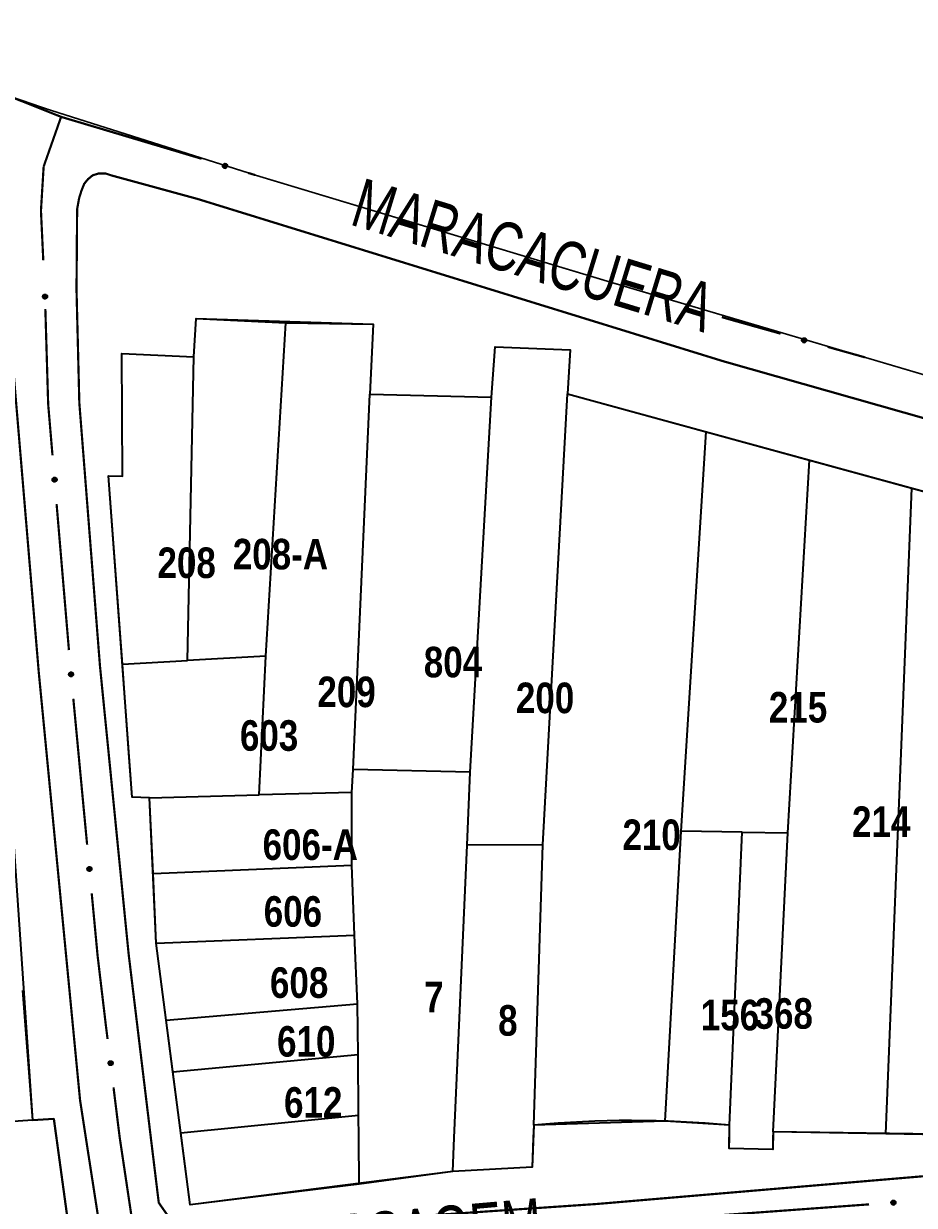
# Model space of a CAD drawing. Extents: x 203591 to 208218, y 4854879 to 4857795.
# Drawn here: x 204251.3 to 204324.2, y 4856017.5 to 4856114.2 of the extents above; entities that cross this region are included whole.
import ezdxf
from ezdxf.enums import TextEntityAlignment as Align

# ---------------------------------------------------------------- set-up
doc = ezdxf.new("R2010")
doc.units = 0
doc.header["$LTSCALE"] = 1.5
doc.header["$MEASUREMENT"] = 0
doc.linetypes.add('PHANTOMX2', pattern=[5, 2.5, -0.5, 0.5, -0.5, 0.5, -0.5])
doc.linetypes.add('TRACO_25', pattern=[8, 3, -1, 1, -1, 1, -1])
for name, color, linetype in [('CD-MALHA-LOTES', 40, 'CONTINUOUS'), ('LM-LIM-SETOR-FISCAL', 7, 'CONTINUOUS'), ('RU-QUADRAS', 210, 'CONTINUOUS'), ('SV-EIXO-ROD-ESTR', 7, 'CONTINUOUS'), ('SV-EIXO-RUA-N-PAV', 6, 'CONTINUOUS'), ('SV-EST-MUNIC-PAV', 20, 'CONTINUOUS'), ('SV-RUA-NAO-PAV-S-GUIA-C-GUIA', 7, 'PHANTOMX2'), ('SV-TXT-MUNIC-PAV', 20, 'CONTINUOUS'), ('SV-TXT-RUA-N-PAV-S-GUIA-C-GUIA', 7, 'CONTINUOUS'), ('Th_NmrPorta', 7, 'CONTINUOUS')]:
    doc.layers.add(name, color=color, linetype=linetype)
doc.styles.add('ARIAL', font='ARIAL.TTF')
doc.styles.get("Standard").update_dxf_attribs({"font": 'swisscbo.ttf'})
doc.linetypes.add('Limite', pattern='A,20,-3,[130,ltypeshp.shx,S=6.35,R=0,X=0,Y=0],-3,20', length=46)

msp = doc.modelspace()

# ---------------------------------------------------------------- linework, layer by layer
at = {"layer": 'CD-MALHA-LOTES', "linetype": 'Continuous', "flags": 128}
for points in [[(204265.23, 4856086.96), (204265.41, 4856090.09)], [(204265.41, 4856090.09), (204272.76, 4856089.73)], [(204271.12, 4856062.45), (204272.76, 4856089.73)], [(204272.76, 4856089.73), (204279.89, 4856089.63)], [(204279.89, 4856089.63), (204279.63, 4856083.88)], [(204259.37, 4856061.79), (204258.23, 4856077.2), (204259.37, 4856077.17), (204259.32, 4856087.21), (204265.23, 4856086.96)], [(204264.7, 4856062.09), (204265.23, 4856086.96)], [(204289.59, 4856083.64), (204289.87, 4856087.77)], [(204289.87, 4856087.77), (204296.02, 4856087.51)], [(204296.02, 4856087.51), (204295.81, 4856083.91)], [(204278.25, 4856053.15), (204279.63, 4856083.88)], [(204279.63, 4856083.88), (204289.59, 4856083.64)], [(204287.84, 4856052.93), (204289.59, 4856083.64)], [(204293.78, 4856046.99), (204295.81, 4856083.91)], [(204295.81, 4856083.91), (204307.15, 4856080.81)], [(204305.1, 4856048.12), (204307.15, 4856080.81)], [(204307.15, 4856080.81), (204315.6, 4856078.49)], [(204313.84, 4856047.97), (204315.6, 4856078.49)], [(204315.6, 4856078.49), (204323.98, 4856076.2)], [(204321.84, 4856023.31), (204323.98, 4856076.2)], [(204323.98, 4856076.2), (204330.85, 4856074.32)], [(204259.37, 4856061.79), (204264.7, 4856062.09)], [(204259.63, 4856058.3), (204259.37, 4856061.79)], [(204271.12, 4856062.45), (204264.7, 4856062.09)], [(204270.56, 4856051.08), (204271.12, 4856062.45)], [(204259.94, 4856054.13), (204259.63, 4856058.3)], [(204260.18, 4856050.88), (204259.94, 4856054.13)], [(204278.15, 4856051.28), (204278.25, 4856053.15)], [(204287.84, 4856052.93), (204278.25, 4856053.15)], [(204287.58, 4856046.97), (204287.84, 4856052.93)], [(204261.59, 4856050.84), (204270.56, 4856051.08)], [(204278.15, 4856051.28), (204270.56, 4856051.08)], [(204278.15, 4856045.33), (204278.15, 4856051.28)], [(204261.59, 4856050.84), (204260.18, 4856050.88)], [(204261.88, 4856044.65), (204261.59, 4856050.84)], [(204303.78, 4856024.36), (204305.1, 4856048.12)], [(204310.09, 4856048.03), (204305.1, 4856048.12)], [(204309.05, 4856024.02), (204310.09, 4856048.03)], [(204310.09, 4856048.03), (204313.84, 4856047.97)], [(204312.62, 4856023.49), (204313.84, 4856047.97)], [(204286.53, 4856023), (204287.58, 4856046.97)], [(204293.78, 4856046.99), (204287.58, 4856046.97)], [(204293.03, 4856024.03), (204293.78, 4856046.99)], [(204261.88, 4856044.65), (204278.15, 4856045.33)], [(204278.38, 4856039.58), (204278.15, 4856045.33)], [(204262.14, 4856038.94), (204261.88, 4856044.65)], [(204262.14, 4856038.94), (204278.38, 4856039.58)], [(204278.62, 4856033.96), (204278.38, 4856039.58)], [(204262.96, 4856032.64), (204262.14, 4856038.94)], [(204251.2, 4856035.05), (204252.02, 4856024.44)], [(204262.96, 4856032.64), (204278.62, 4856033.96)], [(204278.66, 4856029.82), (204278.62, 4856033.96)], [(204263.51, 4856028.41), (204262.96, 4856032.64)], [(204263.51, 4856028.41), (204278.66, 4856029.82)], [(204278.7, 4856024.86), (204278.66, 4856029.82)], [(204264.16, 4856023.4), (204263.51, 4856028.41)], [(204252.02, 4856024.44), (204231.21, 4856023)], [(204253.77, 4856024.56), (204252.02, 4856024.44)], [(204253.98, 4856023), (204253.77, 4856024.56)], [(204264.16, 4856023.4), (204278.7, 4856024.86)], [(204278.72, 4856023), (204278.7, 4856024.86)], [(204293.03, 4856024.03), (204292.99, 4856023)], [(204303.78, 4856024.36), (204293.03, 4856024.03)], [(204309.05, 4856024.02), (204303.78, 4856024.36)], [(204309.04, 4856023), (204309.05, 4856024.02)], [(204264.21, 4856023), (204264.16, 4856023.4)], [(204312.62, 4856023.49), (204312.61, 4856023)], [(204321.84, 4856023.31), (204312.62, 4856023.49)], [(204327.84, 4856023.21), (204321.84, 4856023.31)], [(204266.48, 4855939.79), (204260.93, 4855978.19), (204256.94, 4856001.4), (204253.98, 4856023)], [(204264.92, 4856017.5), (204264.21, 4856023)], [(204278.76, 4856019.21), (204278.72, 4856023)], [(204286.41, 4856020.23), (204286.53, 4856023)], [(204292.99, 4856023), (204292.91, 4856020.6)], [(204309.03, 4856022.13), (204309.04, 4856023)], [(204312.59, 4856022.03), (204309.03, 4856022.13)], [(204312.61, 4856023), (204312.59, 4856022.03)], [(204286.41, 4856020.23), (204278.76, 4856019.21)], [(204292.91, 4856020.6), (204286.41, 4856020.23)], [(204278.76, 4856019.21), (204264.92, 4856017.5)]]:
    msp.add_lwpolyline(points, dxfattribs=at)
at = {"layer": 'LM-LIM-SETOR-FISCAL', "linetype": 'Limite', "ltscale": 0.1, "const_width": 0.13, "flags": 128}
msp.add_lwpolyline([(205796.415, 4856248.315), (205682.51, 4856182.65), (205659.3, 4856170.51), (205621.44, 4856158.01), (205507.35, 4856123.37), (205407.36, 4856092.31), (205394.74, 4856089.5), (205362.25, 4856082.61), (205354.69, 4856080.34), (205337.55, 4856076.77), (205289.87, 4856073.56), (205229.36, 4856070.3), (205219.27, 4856069.56), (205147.92, 4856065.7), (205113.32, 4856064.4), (205090.92, 4856063.16), (205009.9, 4856058.92), (204851.88, 4856050.7), (204687.08, 4856042.13), (204637.14, 4856038.78), (204603.03, 4856036.66), (204553.89, 4856035.32), (204520.66, 4856035.13), (204502.57, 4856037.61), (204484.57, 4856041.23), (204412.67, 4856060.75), (204330.68, 4856083.79), (204299.16, 4856093.11), (204270.41, 4856101.78), (204253.26, 4856107.22), (204244.69, 4856110.17), (204218.41, 4856111.79), (204202.69, 4856112.17), (204189.55, 4856111.98), (204142.89, 4856109.12), (204035.38, 4856102.27), (203993.42, 4856098.93), (203985.94, 4856098.57), (203969, 4856097.51), (203907.01, 4856092.75), (203828.45, 4856087.6), (203806.83, 4856085.89), (203745.43, 4856081.58), (203724.99, 4856080.15), (203677.22, 4856076.56), (203633.71, 4856071.22), (203591.04, 4856063.51), (203660.37, 4856023.03), (203705.27, 4855996.41), (203743.77, 4855973.31), (203818.31, 4855928.72), (203887.09, 4855887.86), (203952.66, 4855848.85), (204025, 4855805.96), (204088.2, 4855766.95), (204107.49, 4855755.62), (204177.8, 4855715.26), (204283.05, 4855651.55), (204316.3, 4855629.3), (204344.05, 4855608.74), (204359.413431, 4855596.133587), (204366.73, 4855590.13), (204395.58, 4855561.78), (204414.87, 4855540.12), (204436.53, 4855514.57), (204458.95, 4855485.04), (204486.36, 4855444.86), (204505.82, 4855416.26), (204534.16, 4855377.59), (204568.85, 4855328.27), (204604.98, 4855276.24), (204637.1, 4855229.79), (204661.77, 4855193.9), (204679.77, 4855167.91), (204703.32, 4855133.45), (204736.81, 4855084.64), (204752.67, 4855062.31), (204783.23, 4855019.37), (204803.12, 4854991.18), (204834.249649, 4854948.199642), (204845.64, 4854959.83), (204876.75, 4854964.71), (204914.35, 4854970.84), (204996.87, 4854983.31), (205090.66, 4854997.71), (205105.98, 4854999.94), (205187.94, 4855012.05), (205245.94, 4855021.11), (205272.68, 4855025.85), (205289.82, 4855028.52), (205353.63, 4855038.1), (205379.87, 4855044.32), (205380.17, 4855053.59), (205399.55, 4855054.95), (205426.54, 4855056.03), (205437.99, 4855056.62), (205499.63, 4855060.67), (205539.31, 4855063.19), (205567.09, 4855064.98), (205582.41, 4855066.09), (205635.91, 4855070), (205692.95, 4855073.42), (205739.37, 4855076.32), (205755.85, 4855076.88), (205779.09, 4855078.91), (205796.39, 4855080.33), (205832.27, 4855082.2), (205855.36, 4855083.58), (205884.96, 4855084.97), (205904.85, 4855085.43), (205945.85, 4855088.06), (205975.45, 4855089.94), (205990.04, 4855090.61), (206010.45, 4855091.62), (206021.42, 4855091.93), (206022.38, 4855094.63), (206023.19, 4855099.07), (206023.73, 4855105.32), (206023.73, 4855114.57), (206023.61, 4855122.77), (206023.73, 4855128.91), (206023.31, 4855148.74), (206059.09, 4855155.08), (206090.43, 4855139.24), (206138.56, 4855111.07), (206178.75, 4855088.19), (206206.79, 4855072.52), (206222.46, 4855062.86), (206230.38, 4855057.64), (206237.19, 4855052.51), (206245.02, 4855046.96), (206277.61, 4855028.92), (206315.11, 4855009.06), (206322.43, 4855004.94), (206334.61, 4854998.15), (206344.05, 4854991.94), (206370.01, 4854978.16), (206377.13, 4854974.52), (206383.62, 4854970.88), (206391.86, 4854965.97), (206400.96, 4854960.99), (206409.67, 4854956.24), (206418.06, 4854951.81), (206428.03, 4854946.58), (206436.74, 4854941.99), (206446.39, 4854936.45), (206454.94, 4854931.86), (206463.33, 4854927.27), (206473.94, 4854921.41), (206483.44, 4854916.66), (206493.49, 4854911.28), (206502.2, 4854906.53), (206509.16, 4854902.73), (206517.55, 4854899.17), (206528.48, 4854896), (206549.69, 4854889.67), (206564.41, 4854883.97), (206567.2, 4854879.08), (206570.83, 4854883.26), (206576.05, 4854891.17), (206582.86, 4854902.57), (206588.24, 4854910.17), (206594.1, 4854919.67), (206601.38, 4854929.09), (206611.99, 4854937.95), (206625.76, 4854949.98), (206640.32, 4854965.18), (206646.34, 4854973.73), (206650.93, 4854980.7), (206656.31, 4854989.4), (206659.8, 4854993.84), (206666.37, 4855000.56), (206674.91, 4855008.32), (206682.51, 4855016.24), (206687.1, 4855021.3), (206689.8, 4855026.21), (206695.97, 4855035.87), (206702.46, 4855046.95), (206709.74, 4855060.01), (206715.44, 4855068.88), (206721.77, 4855075.21), (206727.79, 4855082.65), (206732.22, 4855088.66), (206736.5, 4855097.05), (206739.58, 4855106.79), (206740.85, 4855116.29), (206741.17, 4855125.63), (206741.64, 4855134.02), (206741.17, 4855142.09), (206742.12, 4855150.72), (206742.75, 4855160.06), (206742.43, 4855173.36), (206743.07, 4855183.81), (206745.76, 4855192.36), (206748.45, 4855197.74), (206758.11, 4855205.5), (206768.24, 4855208.82), (206775.2, 4855210.56), (206778.84, 4855212.3), (206783.44, 4855216.26), (206786.6, 4855221.64), (206789.29, 4855225.29), (206792.14, 4855229.4), (206795.63, 4855232.73), (206801.01, 4855234.47), (206808.45, 4855236.21), (206816.52, 4855237.63), (206822.22, 4855240.17), (206827.6, 4855242.54), (206831.4, 4855244.28), (206836.63, 4855244.44), (206839.95, 4855243.97), (206842.19, 4855243.65), (206845.62, 4855240.46), (206849.62, 4855235.99), (206854.58, 4855232.12), (206859.64, 4855229.78), (206864.76, 4855227.39), (206870.2, 4855225.04), (206874.73, 4855222.3), (206878.92, 4855219.29), (206882.98, 4855215.83), (206887.98, 4855212.7), (206893.95, 4855209.85), (206900.29, 4855207.85), (206907.15, 4855206.19), (206913.73, 4855205.04), (206920.81, 4855203.6), (206927.56, 4855201.94), (206933.6, 4855200.48), (206939.89, 4855199.17), (206945.67, 4855197.5), (206951.88, 4855196.77), (206955.646692, 4855197.169441), (206957.306662, 4855197.34315), (206961.862616, 4855199.664984), (206966.527907, 4855198.429918), (206972.051755, 4855197.762708), (206977.408644, 4855196.392723), (206983.226231, 4855195.866614), (206988.517313, 4855195.575902), (206994.381656, 4855194.986132), (206999.439545, 4855194.39722), (207005.614593, 4855193.621657), (207012.363297, 4855193.601324), (207017.572169, 4855195.36525), (207023.03395, 4855199.405412), (207027.732957, 4855202.047994), (207032.274552, 4855204.906141), (207036.833943, 4855207.976499), (207041.709791, 4855210.664404), (207047.645836, 4855212.460922), (207053.627362, 4855214.050921), (207060.025663, 4855216.416757), (207065.622577, 4855219.182648), (207071.297192, 4855222.28006), (207076.000549, 4855226.442043), (207079.81713, 4855231.025691), (207081.103271, 4855236.760794), (207082.59759, 4855241.307754), (207088.023389, 4855243.939561), (207090.578395, 4855249.590665), (207089.808985, 4855256.17649), (207088.296416, 4855261.394437), (207091.682817, 4855264.782116), (207096.437455, 4855266.14688), (207101.10609, 4855269.633922), (207105.023599, 4855274.180832), (207109.741577, 4855275.556417), (207115.560457, 4855275.105675), (207120.834136, 4855274.222138), (207125.843848, 4855273.366924), (207131.736831, 4855271.630579), (207137.125757, 4855270.101991), (207140.28442, 4855270.079902), (207149.515925, 4855272.920652), (207159.750695, 4855279.150512), (207168.205506, 4855287.160332), (207178.440276, 4855293.835183), (207190.455007, 4855299.175063), (207198.909818, 4855306.294903), (207210.479558, 4855312.524764), (207226.054209, 4855320.312089), (207238.95892, 4855331.88183), (207248.7487, 4855350.571411), (207250.973651, 4855379.940753), (207256.758521, 4855404.860194), (207263.433371, 4855423.994765), (207271.888182, 4855446.689256), (207282.567942, 4855472.943668), (207294.805168, 4855494.970674), (207326.84445, 4855524.340016), (207365.558582, 4855558.159258), (207387.072345, 4855586.866424), (207407.157013, 4855615.155159), (207422.962295, 4855638.924947), (207434.532036, 4855666.069339), (207438.091956, 4855689.65381), (207436.311996, 4855734.152813), (207437.646966, 4855776.64936), (207435.867006, 4855804.683732), (207437.201976, 4855838.502973), (207442.986846, 4855862.087445), (207450.106687, 4855888.786846), (207460.341457, 4855908.811397), (207484.893222, 4855935.842551), (207514.888754, 4855951.474025), (207555.868566, 4855955.698748), (207618.394465, 4855944.291996), (207657.684388, 4855935.842551), (207679.230475, 4855930.772883), (207701.081061, 4855927.500978), (207727.335472, 4855933.285849), (207757.594794, 4855943.075629), (207797.198906, 4855948.41551), (207840.362939, 4855943.520619), (207880.857031, 4855931.060899), (207908.46854, 4855922.081144), (207928.081857, 4855916.750273), (207978.978222, 4855907.32502), (207988.919986, 4855905.773418), (208022.363859, 4855902.136547), (208058.853041, 4855901.246567), (208090.002343, 4855903.026527), (208114.955167, 4855908.683361), (208130.682304, 4855913.813432), (208161.847626, 4855928.407512), (208188.891822, 4855948.61949), (208218.286591, 4855981.057933), (208187.445907, 4855991.449903), (208165.321069, 4856010.222493), (208159.224361, 4856022.94), (208156.58974, 4856039.12589), (208148.685879, 4856065.472094), (208141.72335, 4856085.385589), (208131.121743, 4856100.600365), (208114.978287, 4856123.563692), (208106.091421, 4856139.449948), (208093.205298, 4856162.116022), (208084.73682, 4856199.326829), (208076.797221, 4856229.27502), (208073.616124, 4856257.1496), (208067.838157, 4856284.431712), (208065.021572, 4856320.096316), (208063.518292, 4856367.226456), (208062.416051, 4856397.165935), (208051.054374, 4856419.94066), (208041.168955, 4856425.250761), (208034.147983, 4856457.455812), (208021.67975, 4856492.348298), (208031.159526, 4856541.689942), (208020.976111, 4856586.808408), (208019.467809, 4856600.268866), (208028.327718, 4856624.553543), (208027.926294, 4856671.90573), (208026.162133, 4856750.628679), (208030.440265, 4856795.701991), (208034.406877, 4856848.418794), (208036.125381, 4856871.257936), (208022.299519, 4856927.922659), (208010.560024, 4856953.886397), (208008.303255, 4856989.771934), (207999.795743, 4857038.357717), (207992.204293, 4857055.360826), (207973.187812, 4857100.767903), (207964.482023, 4857136.653753), (207955.32649, 4857174.790688), (207947.06, 4857205.66), (207936.24, 4857242.09), (207927.67, 4857273.58), (207918.98, 4857320.37), (207891.61, 4857379.79), (207864.78, 4857442.58), (207832.53, 4857508.13), (207814.62, 4857556.12), (207809.96, 4857575.68), (207785.03, 4857617.04), (207772.89, 4857638.07), (207748.63, 4857685.56), (207726.14, 4857726.05), (207670.54, 4857791.94), (207637.716929, 4857752.579866), (207327.499503, 4857249.046871), (207320.676618, 4857251.493261), (207314.080136, 4857253.877844), (207301.63279, 4857226.347664), (207278.712679, 4857178.433894), (207276.5774, 4857174.787641), (207262.892453, 4857152.57806), (207252.462304, 4857134.399802), (207240.885989, 4857115.917861), (207229.906692, 4857098.269253), (207214.91377, 4857077.033986), (207202.397592, 4857060.643753), (207187.795384, 4857042.763498), (207183.851205, 4857038.068132), (207172.84771, 4857025.964287), (207149.87276, 4857002.228535), (207122.979462, 4856978.24558), (207115.279823, 4856971.792429), (207096.554824, 4856956.721089), (207093.179038, 4856954.256239), (207063.969674, 4856931.265115), (207039.009706, 4856911.05036), (207002.55255, 4856880.952023), (206995.622513, 4856875.427191), (206955.697742, 4856843.197587), (206925.76, 4856819.17), (206889.95, 4856790.29), (206863.87, 4856769.12), (206847.05, 4856755.62), (206812.934473, 4856729.478313), (206791.2, 4856713), (206771.48, 4856697.98), (206751.62, 4856684.07), (206724.81, 4856665.42), (206695.34, 4856644.45), (206670.42, 4856628.03), (206663.08, 4856623.07), (206633.21, 4856602.21), (206600.85, 4856580.16), (206591.4, 4856573.83), (206573.31, 4856561.53), (206563.13, 4856555.38), (206553.22, 4856549.54), (206544.9, 4856545.03), (206536.19, 4856541.04), (206524.84, 4856536.19), (206513.22, 4856531.58), (206498.3, 4856526.31), (206481.81, 4856521.39), (206460.98, 4856515.61), (206436.55, 4856509.25), (206404.85, 4856501.32), (206376.503498, 4856494.172169), (206338.854515, 4856484.264542), (206332.61, 4856481.61), (206321.41, 4856478.45), (206309.98, 4856474.91), (206297.27, 4856470.73), (206283.09, 4856465.93), (206265.98, 4856460.4), (206237.37, 4856450.17), (206227.79, 4856446.64), (206207.64, 4856438.98), (206187.88, 4856431.02), (206170.1, 4856423.58), (206145.59, 4856412.49), (206123.09, 4856402.3), (206095.56, 4856389.84), (206084.72388, 4856385.188271), (206064.4, 4856375.95), (206043.92, 4856366.69), (206002.95, 4856348.23), (205973.98, 4856334.81), (205918.83, 4856309.59), (205889.94, 4856296.39), (205871.28, 4856287.81), (205863.09, 4856283.51), (205834.67, 4856269.04), (205796.415, 4856248.315)], dxfattribs=at)
at = {"layer": 'RU-QUADRAS', "color": 6, "linetype": 'Continuous'}
for points in [[(204246.61, 4856103.28), (204252.02, 4856024.44), (204253.77, 4856024.56), (204256.94, 4856001.4, -0.014418644), (204267.06, 4855935.13), (204273.33, 4855935.71), (204281.05, 4855905.71), (204262.04, 4855899.3), (204228.53, 4855895.51)], [(204341.22, 4856023.08), (204312.62, 4856023.49), (204312.59, 4856022.03), (204309.03, 4856022.13), (204309.05, 4856024.02, 0.047593325), (204293.03, 4856024.03), (204292.91, 4856020.6), (204286.41, 4856020.23), (204264.92, 4856017.5), (204262.14, 4856038.94), (204261.59, 4856050.84), (204260.18, 4856050.88), (204258.23, 4856077.2), (204259.37, 4856077.17), (204259.32, 4856087.21), (204265.23, 4856086.96), (204265.41, 4856090.09), (204279.89, 4856089.63), (204279.63, 4856083.88), (204289.59, 4856083.64), (204289.87, 4856087.77), (204296.02, 4856087.51), (204295.81, 4856083.91), (204407.96, 4856053.21)]]:
    msp.add_lwpolyline(points, format="xyb", dxfattribs=at)
at = {"layer": 'SV-EIXO-ROD-ESTR', "const_width": 0.18, "flags": 128}
for points in [[(204249.981552, 4856108.348521), (204253.696294, 4856106.865049)], [(204253.696294, 4856106.865049), (204254.36, 4856106.6)], [(204254.36, 4856106.6), (204265.858507, 4856103.167169)], [(204269.685293, 4856102.00283), (204270.242886, 4856101.833009)], [(204308.423051, 4856090.204804), (204308.8, 4856090.09)], [(204308.8, 4856090.09), (204313.234534, 4856088.845114)], [(204317.085664, 4856087.764004), (204319.974011, 4856086.953172)], [(204319.974011, 4856086.953172), (204320.136521, 4856086.907551)]]:
    msp.add_lwpolyline(points, dxfattribs=at)
at = {"layer": 'SV-EIXO-ROD-ESTR', "flags": 128}
for points in [[(204267.666684, 4856102.732693), (204267.709513, 4856102.75631), (204267.751151, 4856102.767849), (204267.78865, 4856102.767478), (204267.821701, 4856102.758509), (204267.85448, 4856102.745526), (204267.88464, 4856102.725144), (204267.913104, 4856102.695108), (204267.937096, 4856102.652312), (204267.946114, 4856102.60888), (204267.947717, 4856102.572097), (204267.940349, 4856102.537095), (204267.927203, 4856102.505463), (204267.904996, 4856102.474834), (204267.874276, 4856102.446286), (204267.830658, 4856102.423203), (204267.789759, 4856102.41217), (204267.753498, 4856102.413481), (204267.718357, 4856102.421111), (204267.685051, 4856102.434767), (204267.65556, 4856102.454945), (204267.626872, 4856102.485927), (204267.604659, 4856102.529279), (204267.593189, 4856102.569945), (204267.593991, 4856102.606215), (204267.602281, 4856102.640643), (204267.614904, 4856102.673679), (204267.63413, 4856102.70485), (204267.666684, 4856102.732693)], [(204315.051518, 4856088.449376), (204315.093818, 4856088.473927), (204315.135193, 4856088.486378), (204315.172691, 4856088.48683), (204315.20593, 4856088.478589), (204315.238987, 4856088.466329), (204315.269587, 4856088.446614), (204315.298704, 4856088.41721), (204315.32363, 4856088.374951), (204315.333598, 4856088.331728), (204315.336009, 4856088.294989), (204315.329411, 4856088.259834), (204315.316963, 4856088.227921), (204315.295433, 4856088.196812), (204315.265347, 4856088.167596), (204315.222247, 4856088.14356), (204315.1816, 4856088.131632), (204315.145319, 4856088.132147), (204315.110018, 4856088.139004), (204315.07642, 4856088.151925), (204315.046494, 4856088.17145), (204315.017133, 4856088.201795), (204314.993973, 4856088.24465), (204314.981614, 4856088.285054), (204314.981619, 4856088.321333), (204314.989152, 4856088.355935), (204315.001046, 4856088.38924), (204315.019583, 4856088.420825), (204315.051518, 4856088.449376)]]:
    msp.add_lwpolyline(points, close=True, dxfattribs=at)
for points in [[(204267.593189, 4856102.569945), (204267.927203, 4856102.505463)], [(204267.593991, 4856102.606215), (204267.940349, 4856102.537095)], [(204267.596686, 4856102.586333), (204267.930743, 4856102.521679)], [(204267.600496, 4856102.622259), (204267.94159, 4856102.552609)], [(204267.600708, 4856102.548022), (204267.911269, 4856102.490523)], [(204267.602281, 4856102.640643), (204267.947717, 4856102.572097)], [(204267.604659, 4856102.529279), (204267.904996, 4856102.474834)], [(204267.612535, 4856102.657106), (204267.942676, 4856102.593644)], [(204267.614904, 4856102.673679), (204267.946114, 4856102.60888)], [(204267.619884, 4856102.507948), (204267.886575, 4856102.460958)], [(204267.626872, 4856102.485927), (204267.874276, 4856102.446286)], [(204267.629, 4856102.687751), (204267.937349, 4856102.632353)], [(204267.63413, 4856102.70485), (204267.937096, 4856102.652312)], [(204267.647177, 4856102.471107), (204267.84491, 4856102.436561)], [(204267.650687, 4856102.716806), (204267.921181, 4856102.672937)], [(204267.65556, 4856102.454945), (204267.830658, 4856102.423203)], [(204267.666684, 4856102.732693), (204267.913104, 4856102.695108)], [(204267.674642, 4856102.444199), (204267.803929, 4856102.419088)], [(204267.685051, 4856102.434767), (204267.789759, 4856102.41217)], [(204267.690536, 4856102.744609), (204267.891675, 4856102.711878)], [(204267.709513, 4856102.75631), (204267.88464, 4856102.725144)], [(204267.73322, 4856102.76299), (204267.860804, 4856102.73697)], [(204267.751151, 4856102.767849), (204267.85448, 4856102.745526)], [(204314.981614, 4856088.285054), (204315.316963, 4856088.227921)], [(204314.981619, 4856088.321333), (204315.329411, 4856088.259834)], [(204314.98475, 4856088.301515), (204315.320146, 4856088.24421)], [(204314.98777, 4856088.337516), (204315.330311, 4856088.275371)], [(204314.989152, 4856088.355935), (204315.336009, 4856088.294989)], [(204314.989612, 4856088.263301), (204315.301361, 4856088.212634)], [(204314.993973, 4856088.24465), (204315.295433, 4856088.196812)], [(204314.999041, 4856088.372618), (204315.330496, 4856088.31642)], [(204315.001046, 4856088.38924), (204315.333598, 4856088.331728)], [(204315.009663, 4856088.223658), (204315.277321, 4856088.182534)], [(204315.01483, 4856088.403618), (204315.32432, 4856088.355002)], [(204315.017133, 4856088.201795), (204315.265347, 4856088.167596)], [(204315.019583, 4856088.420825), (204315.32363, 4856088.374951)], [(204315.035874, 4856088.433142), (204315.307265, 4856088.395222)], [(204315.037758, 4856088.187425), (204315.236202, 4856088.157228)], [(204315.046494, 4856088.17145), (204315.222247, 4856088.14356)], [(204315.051518, 4856088.449376), (204315.298704, 4856088.41721)], [(204315.065807, 4856088.161127), (204315.195614, 4856088.138859)], [(204315.075102, 4856088.461813), (204315.276912, 4856088.433506)], [(204315.07642, 4856088.151925), (204315.1816, 4856088.131632)], [(204315.093818, 4856088.473927), (204315.269587, 4856088.446614)], [(204315.117373, 4856088.481127), (204315.245497, 4856088.457914)], [(204315.135193, 4856088.486378), (204315.238987, 4856088.466329)]]:
    msp.add_lwpolyline(points, dxfattribs=at)
at = {"layer": 'SV-EIXO-RUA-N-PAV', "const_width": 0.18, "flags": 128}
for points in [[(204254.36, 4856106.6), (204253.034056, 4856102.826159)], [(204252.93, 4856102.53), (204252.767057, 4856099.848854)], [(204253.034056, 4856102.826159), (204252.93, 4856102.53)], [(204252.767057, 4856099.848854), (204252.71, 4856098.91)], [(204252.71, 4856098.91), (204252.900346, 4856094.855052)], [(204253.070173, 4856090.858773), (204253.276901, 4856083.861827)], [(204253.276901, 4856083.861827), (204253.3, 4856083.08)], [(204253.3, 4856083.08), (204253.654439, 4856078.877087)], [(204253.990573, 4856074.891235), (204254.998975, 4856062.93368)], [(204255.359363, 4856058.949995), (204256.487004, 4856047.003095)], [(204256.862884, 4856043.020795), (204257.332735, 4856038.04292)], [(204257.332735, 4856038.04292), (204257.35, 4856037.86)], [(204257.35, 4856037.86), (204257.91815, 4856033.077361)], [(204257.91815, 4856033.077361), (204258.02, 4856032.22)], [(204258.02, 4856032.22), (204258.159011, 4856031.091922)], [(204258.648222, 4856027.121951), (204259.137433, 4856023.15198)], [(204259.137433, 4856023.15198), (204259.15, 4856023.05)], [(204259.15, 4856023.05), (204260.629065, 4856013.159986)], [(204308.510773, 4856016.67166), (204320.478783, 4856017.547293)]]:
    msp.add_lwpolyline(points, dxfattribs=at)
at = {"layer": 'SV-EIXO-RUA-N-PAV', "flags": 128}
for points in [[(204253.145789, 4856092.026869), (204253.181851, 4856091.993829), (204253.206088, 4856091.95806), (204253.217716, 4856091.922407), (204253.219776, 4856091.888223), (204253.217945, 4856091.853014), (204253.208267, 4856091.817923), (204253.188899, 4856091.781355), (204253.15601, 4856091.744948), (204253.117735, 4856091.722528), (204253.083392, 4856091.709258), (204253.04787, 4856091.705057), (204253.013696, 4856091.707408), (204252.977578, 4856091.718667), (204252.940711, 4856091.738657), (204252.904903, 4856091.772614), (204252.881382, 4856091.807845), (204252.871041, 4856091.842624), (204252.867043, 4856091.878362), (204252.869344, 4856091.914286), (204252.879042, 4856091.948677), (204252.899236, 4856091.98576), (204252.93322, 4856092.020658), (204252.968091, 4856092.044519), (204253.002716, 4856092.055346), (204253.037988, 4856092.058489), (204253.073325, 4856092.057082), (204253.109005, 4856092.048822), (204253.145789, 4856092.026869)], [(204253.920123, 4856077.036584), (204253.957934, 4856077.005561), (204253.984087, 4856076.971167), (204253.997643, 4856076.936203), (204254.001566, 4856076.902182), (204254.001659, 4856076.866925), (204253.99391, 4856076.831358), (204253.976566, 4856076.793788), (204253.945713, 4856076.75564), (204253.908719, 4856076.731165), (204253.875151, 4856076.716041), (204253.839911, 4856076.709908), (204253.80566, 4856076.710391), (204253.768981, 4856076.719662), (204253.731079, 4856076.73761), (204253.69347, 4856076.769563), (204253.668062, 4856076.803457), (204253.655838, 4856076.837621), (204253.649897, 4856076.873087), (204253.650233, 4856076.909083), (204253.658041, 4856076.943952), (204253.676181, 4856076.982081), (204253.70821, 4856077.018783), (204253.741726, 4856077.04451), (204253.775709, 4856077.057211), (204253.810758, 4856077.062274), (204253.846119, 4856077.062797), (204253.882196, 4856077.056497), (204253.920123, 4856077.036584)], [(204255.267514, 4856061.094534), (204255.305633, 4856061.063891), (204255.332127, 4856061.029759), (204255.346031, 4856060.994932), (204255.350293, 4856060.960952), (204255.350738, 4856060.925698), (204255.343345, 4856060.890055), (204255.326376, 4856060.852314), (204255.295905, 4856060.81386), (204255.259157, 4856060.789017), (204255.225742, 4856060.773559), (204255.190565, 4856060.767074), (204255.15631, 4856060.767216), (204255.119541, 4856060.77612), (204255.081461, 4856060.79369), (204255.043536, 4856060.825266), (204255.017791, 4856060.858905), (204255.005227, 4856060.892945), (204254.998932, 4856060.92835), (204254.998909, 4856060.964347), (204255.006369, 4856060.999293), (204255.024127, 4856061.037601), (204255.055789, 4856061.07462), (204255.089047, 4856061.100681), (204255.122901, 4856061.11372), (204255.157898, 4856061.119132), (204255.193252, 4856061.120009), (204255.22939, 4856061.114068), (204255.267514, 4856061.094534)], [(204256.771036, 4856045.165334), (204256.809154, 4856045.13469), (204256.835649, 4856045.100559), (204256.849553, 4856045.065731), (204256.853815, 4856045.031752), (204256.85426, 4856044.996497), (204256.846866, 4856044.960855), (204256.829898, 4856044.923113), (204256.799426, 4856044.88466), (204256.762678, 4856044.859817), (204256.729263, 4856044.844358), (204256.694087, 4856044.837874), (204256.659832, 4856044.838016), (204256.623062, 4856044.84692), (204256.584983, 4856044.864489), (204256.547058, 4856044.896065), (204256.521313, 4856044.929705), (204256.508748, 4856044.963745), (204256.502454, 4856044.99915), (204256.502431, 4856045.035147), (204256.50989, 4856045.070093), (204256.527649, 4856045.108401), (204256.55931, 4856045.14542), (204256.592568, 4856045.171481), (204256.626423, 4856045.18452), (204256.661419, 4856045.189932), (204256.696773, 4856045.190808), (204256.732911, 4856045.184868), (204256.771036, 4856045.165334)], [(204258.495298, 4856029.263002), (204258.534274, 4856029.233457), (204258.56173, 4856029.200094), (204258.576621, 4856029.165677), (204258.58185, 4856029.131832), (204258.583299, 4856029.096605), (204258.576925, 4856029.060767), (204258.561039, 4856029.022557), (204258.531675, 4856028.983251), (204258.49565, 4856028.95737), (204258.462689, 4856028.940966), (204258.427712, 4856028.933482), (204258.393467, 4856028.932647), (204258.356458, 4856028.9405), (204258.317894, 4856028.956977), (204258.279084, 4856028.98746), (204258.252391, 4856029.020352), (204258.238862, 4856029.05402), (204258.231561, 4856029.089231), (204258.230512, 4856029.125213), (204258.236972, 4856029.160357), (204258.253632, 4856029.199156), (204258.284226, 4856029.237062), (204258.316728, 4856029.26406), (204258.350197, 4856029.278058), (204258.385025, 4856029.284466), (204258.42034, 4856029.286349), (204258.456632, 4856029.281441), (204258.495298, 4856029.263002)], [(204322.322121, 4856017.792535), (204322.353561, 4856017.829999), (204322.388243, 4856017.855768), (204322.423356, 4856017.868935), (204322.457418, 4856017.87248), (204322.492674, 4856017.872182), (204322.528153, 4856017.864039), (204322.565528, 4856017.846279), (204322.603331, 4856017.815004), (204322.627394, 4856017.777741), (204322.642145, 4856017.744007), (204322.647887, 4856017.708702), (204322.647023, 4856017.674458), (204322.637346, 4856017.637884), (204322.618978, 4856017.600183), (204322.58661, 4856017.562932), (204322.552435, 4856017.537902), (204322.518138, 4856017.526058), (204322.482608, 4856017.52051), (204322.446619, 4856017.521246), (204322.411838, 4856017.52944), (204322.373913, 4856017.548002), (204322.337569, 4856017.580436), (204322.312215, 4856017.614236), (204322.299892, 4856017.648358), (204322.295218, 4856017.683461), (204322.295087, 4856017.718826), (204322.301788, 4856017.75483), (204322.322121, 4856017.792535)]]:
    msp.add_lwpolyline(points, close=True, dxfattribs=at)
for points in [[(204252.869344, 4856091.914286), (204252.881382, 4856091.807845)], [(204252.874956, 4856091.927162), (204252.892464, 4856091.796628)], [(204252.879042, 4856091.948677), (204252.904903, 4856091.772614)], [(204252.89168, 4856091.961784), (204252.922114, 4856091.763376)], [(204252.899236, 4856091.98576), (204252.940711, 4856091.738657)], [(204252.91787, 4856091.999416), (204252.958543, 4856091.73169)], [(204252.93322, 4856092.020658), (204252.977578, 4856091.718667)], [(204252.949718, 4856092.03039), (204252.994449, 4856091.717734)], [(204252.968091, 4856092.044519), (204253.013696, 4856091.707408)], [(204252.984737, 4856092.046441), (204253.030193, 4856091.709234)], [(204253.002716, 4856092.055346), (204253.04787, 4856091.705057)], [(204253.019998, 4856092.054308), (204253.062967, 4856091.708838)], [(204253.037988, 4856092.058489), (204253.083392, 4856091.709258)], [(204253.056864, 4856092.054032), (204253.102199, 4856091.720918)], [(204253.073325, 4856092.057082), (204253.117735, 4856091.722528)], [(204253.091164, 4856092.04822), (204253.137177, 4856091.738332)], [(204253.109005, 4856092.048822), (204253.15601, 4856091.744948)], [(204253.125624, 4856092.036952), (204253.17047, 4856091.766618)], [(204253.145789, 4856092.026869), (204253.188899, 4856091.781355)], [(204253.164701, 4856092.008074), (204253.197944, 4856091.807019)], [(204253.181851, 4856091.993829), (204253.208267, 4856091.817923)], [(204253.195755, 4856091.973498), (204253.211859, 4856091.844288)], [(204253.206088, 4856091.95806), (204253.217945, 4856091.853014)], [(204253.650233, 4856076.909083), (204253.668062, 4856076.803457)], [(204253.655135, 4856076.922246), (204253.67974, 4856076.792862)], [(204253.658041, 4856076.943952), (204253.69347, 4856076.769563)], [(204253.669944, 4856076.957729), (204253.71116, 4856076.761278)], [(204253.676181, 4856076.982081), (204253.731079, 4856076.73761)], [(204253.694042, 4856076.996734), (204253.749264, 4856076.731626)], [(204253.70821, 4856077.018783), (204253.768981, 4856076.719662)], [(204253.724152, 4856077.0294), (204253.785877, 4856076.719651)], [(204253.741726, 4856077.04451), (204253.80566, 4856076.710391)], [(204253.758243, 4856077.047338), (204253.822032, 4856076.713114)], [(204253.775709, 4856077.057211), (204253.839911, 4856076.709908)], [(204253.793022, 4856077.057117), (204253.85478, 4856076.714507)], [(204253.810758, 4856077.062274), (204253.875151, 4856076.716041)], [(204253.829848, 4856077.058854), (204253.893293, 4856076.72871)], [(204253.846119, 4856077.062797), (204253.908719, 4856076.731165)], [(204253.864414, 4856077.054922), (204253.92727, 4856076.748007)], [(204253.882196, 4856077.056497), (204253.945713, 4856076.75564)], [(204253.899438, 4856077.045551), (204253.958969, 4856076.778068)], [(204253.920123, 4856077.036584), (204253.976566, 4856076.793788)], [(204253.940033, 4856077.018849), (204253.984197, 4856076.819907)], [(204253.957934, 4856077.005561), (204253.99391, 4856076.831358)], [(204253.972927, 4856076.986019), (204253.996058, 4856076.85788)], [(204253.984087, 4856076.971167), (204254.001659, 4856076.866925)], [(204254.998909, 4856060.964347), (204255.017791, 4856060.858905)], [(204255.003679, 4856060.977559), (204255.029574, 4856060.848427)], [(204255.006369, 4856060.999293), (204255.043536, 4856060.825266)], [(204255.018134, 4856061.013188), (204255.061308, 4856060.817158)], [(204255.024127, 4856061.037601), (204255.081461, 4856060.79369)], [(204255.041842, 4856061.052432), (204255.099706, 4856060.787888)], [(204255.055789, 4856061.07462), (204255.119541, 4856060.77612)], [(204255.071625, 4856061.085396), (204255.136437, 4856060.776278)], [(204255.089047, 4856061.100681), (204255.15631, 4856060.767216)], [(204255.105535, 4856061.103673), (204255.172655, 4856060.770103)], [(204255.122901, 4856061.11372), (204255.190565, 4856060.767074)], [(204255.140214, 4856061.113799), (204255.205387, 4856060.771822)], [(204255.157898, 4856061.119132), (204255.225742, 4856060.773559)], [(204255.177021, 4856061.115903), (204255.243757, 4856060.786408)], [(204255.193252, 4856061.120009), (204255.259157, 4856060.789017)], [(204255.211625, 4856061.112316), (204255.277539, 4856060.806044)], [(204255.22939, 4856061.114068), (204255.295905, 4856060.81386)], [(204255.246741, 4856061.103295), (204255.308936, 4856060.836419)], [(204255.267514, 4856061.094534), (204255.326376, 4856060.852314)], [(204255.287599, 4856061.076999), (204255.333746, 4856060.878508)], [(204255.305633, 4856061.063891), (204255.343345, 4856060.890055)], [(204255.32082, 4856061.044499), (204255.345227, 4856060.916597)], [(204255.332127, 4856061.029759), (204255.350738, 4856060.925698)], [(204256.502431, 4856045.035147), (204256.521313, 4856044.929705)], [(204256.507201, 4856045.048359), (204256.533095, 4856044.919227)], [(204256.50989, 4856045.070093), (204256.547058, 4856044.896065)], [(204256.521656, 4856045.083988), (204256.564829, 4856044.887957)], [(204256.527649, 4856045.108401), (204256.584983, 4856044.864489)], [(204256.545363, 4856045.123231), (204256.603227, 4856044.858687)], [(204256.55931, 4856045.14542), (204256.623062, 4856044.84692)], [(204256.575146, 4856045.156195), (204256.639958, 4856044.847078)], [(204256.592568, 4856045.171481), (204256.659832, 4856044.838016)], [(204256.609056, 4856045.174473), (204256.676176, 4856044.840902)], [(204256.626423, 4856045.18452), (204256.694087, 4856044.837874)], [(204256.643736, 4856045.184599), (204256.708908, 4856044.842621)], [(204256.661419, 4856045.189932), (204256.729263, 4856044.844358)], [(204256.680543, 4856045.186702), (204256.747278, 4856044.857208)], [(204256.696773, 4856045.190808), (204256.762678, 4856044.859817)], [(204256.715146, 4856045.183116), (204256.78106, 4856044.876843)], [(204256.732911, 4856045.184868), (204256.799426, 4856044.88466)], [(204256.750262, 4856045.174095), (204256.812458, 4856044.907219)], [(204256.771036, 4856045.165334), (204256.829898, 4856044.923113)], [(204256.791121, 4856045.147799), (204256.837268, 4856044.949307)], [(204256.809154, 4856045.13469), (204256.846866, 4856044.960855)], [(204256.824341, 4856045.115299), (204256.848749, 4856044.987397)], [(204256.835649, 4856045.100559), (204256.85426, 4856044.996497)], [(204258.230512, 4856029.125213), (204258.252391, 4856029.020352)], [(204258.234904, 4856029.138556), (204258.264467, 4856029.010214)], [(204258.236972, 4856029.160357), (204258.279084, 4856028.98746)], [(204258.248337, 4856029.174582), (204258.297079, 4856028.979861)], [(204258.253632, 4856029.199156), (204258.317894, 4856028.956977)], [(204258.270917, 4856029.214485), (204258.336296, 4856028.951698)], [(204258.284226, 4856029.237062), (204258.356458, 4856028.9405)], [(204258.299748, 4856029.248285), (204258.373343, 4856028.941139)], [(204258.316728, 4856029.26406), (204258.393467, 4856028.932647)], [(204258.333124, 4856029.267521), (204258.409722, 4856028.935999)], [(204258.350197, 4856029.278058), (204258.427712, 4856028.933482)], [(204258.3675, 4856029.278631), (204258.442392, 4856028.938649)], [(204258.385025, 4856029.284466), (204258.462689, 4856028.940966)], [(204258.404233, 4856029.281783), (204258.480331, 4856028.954323)], [(204258.42034, 4856029.286349), (204258.49565, 4856028.95737)], [(204258.438924, 4856029.279183), (204258.51354, 4856028.974914)], [(204258.456632, 4856029.281441), (204258.531675, 4856028.983251)], [(204258.474283, 4856029.271167), (204258.544059, 4856029.006171)], [(204258.495298, 4856029.263002), (204258.561039, 4856029.022557)], [(204258.515874, 4856029.246046), (204258.567659, 4856029.04895)], [(204258.534274, 4856029.233457), (204258.576925, 4856029.060767)], [(204258.550008, 4856029.214506), (204258.57805, 4856029.087351)], [(204258.56173, 4856029.200094), (204258.583299, 4856029.096605)], [(204322.295087, 4856017.718826), (204322.627394, 4856017.777741)], [(204322.295218, 4856017.683461), (204322.642145, 4856017.744007)], [(204322.29885, 4856017.702512), (204322.629678, 4856017.762289)], [(204322.299892, 4856017.648358), (204322.647887, 4856017.708702)], [(204322.300178, 4856017.665669), (204322.643453, 4856017.72362)], [(204322.301788, 4856017.75483), (204322.603331, 4856017.815004)], [(204322.303166, 4856017.737032), (204322.610759, 4856017.796478)], [(204322.309571, 4856017.630784), (204322.644482, 4856017.69086)], [(204322.312215, 4856017.614236), (204322.647023, 4856017.674458)], [(204322.312924, 4856017.77195), (204322.581052, 4856017.828508)], [(204322.322121, 4856017.792535), (204322.565528, 4856017.846279)], [(204322.32713, 4856017.596496), (204322.637544, 4856017.65478)], [(204322.337569, 4856017.580436), (204322.637346, 4856017.637884)], [(204322.340076, 4856017.812246), (204322.539495, 4856017.854199)], [(204322.353561, 4856017.829999), (204322.528153, 4856017.864039)], [(204322.359459, 4856017.566025), (204322.625163, 4856017.618301)], [(204322.373268, 4856017.844774), (204322.501656, 4856017.866481)], [(204322.373913, 4856017.548002), (204322.618978, 4856017.600183)], [(204322.388243, 4856017.855768), (204322.492674, 4856017.872182)], [(204322.398194, 4856017.541496), (204322.595091, 4856017.580529)], [(204322.411838, 4856017.52944), (204322.58661, 4856017.562932)], [(204322.43351, 4856017.526293), (204322.56316, 4856017.549461)], [(204322.446619, 4856017.521246), (204322.552435, 4856017.537902)]]:
    msp.add_lwpolyline(points, dxfattribs=at)
at = {"layer": 'SV-EST-MUNIC-PAV', "linetype": 'Continuous', "const_width": 0.18, "flags": 128}
msp.add_lwpolyline([(204465.63, 4856042.7), (204456.36, 4856045.08), (204375.39, 4856067.6), (204308.57, 4856086.58), (204265.52, 4856099.88), (204258.46, 4856101.81)], dxfattribs=at)
at = {"layer": 'SV-RUA-NAO-PAV-S-GUIA-C-GUIA', "linetype": 'TRACO_25', "const_width": 0.18, "flags": 128}
for points in [[(204248.9, 4856104.39), (204252.53, 4856061.13), (204255.91, 4856026.08), (204256.38, 4856023.02)], [(204258.46, 4856101.81), (204257.98, 4856101.97), (204257.44, 4856101.97), (204256.94, 4856101.81), (204256.56, 4856101.5), (204256.25, 4856101.12), (204256.02, 4856100.54), (204255.83, 4856099.93), (204255.67, 4856099.04), (204255.62, 4856092.45), (204255.85, 4856083.18), (204257.54, 4856061.62), (204259.88, 4856038.09), (204261.7, 4856023.02)], [(204256.38, 4856023.02), (204258.13, 4856011.72), (204262.32, 4855984.68), (204263.79, 4855977.81), (204265.16, 4855971.01), (204266.82, 4855965.43), (204268.44, 4855960.74), (204272.87, 4855943.11), (204274.4, 4855938.03), (204275.6, 4855934.5), (204277.1, 4855930.61), (204286.6, 4855904.49), (204286.69, 4855903.93), (204272.01, 4855900.56), (204243.15, 4855896.06), (204212.69, 4855893.05), (204174.16, 4855889.17), (204147.78, 4855886.55), (204144.48, 4855886.55), (204141.89, 4855886.82), (204138.49, 4855887.32), (204136.57, 4855887.95), (204128.94, 4855891.77), (204120.82, 4855896.37), (204116.93, 4855898.39), (204113.57, 4855899.74), (204110.56, 4855899.95), (204107.3, 4855900.21), (204103.95, 4855900.18), (204098.61, 4855899.74), (204071.47, 4855897.27), (204050.72, 4855895.28), (204018.68, 4855890.93), (204013.27, 4855890.4), (204008.66, 4855889.71), (204004.15, 4855888.57), (203998.74, 4855887.19), (203993.68, 4855885.87), (203987.98, 4855884.66), (203982.35, 4855883.03), (203977.41, 4855881.17), (203972.92, 4855879.6), (203952.3, 4855872.58), (203943.89, 4855867.58)], [(204261.7, 4856023.02), (204262.35, 4856017.68), (204263.51, 4856016.02), (204265.17, 4856015.33), (204298.22, 4856017.58), (204329.5, 4856020.24), (204361.87, 4856022.07), (204374.47, 4856022.57), (204395.3, 4856021.92), (204406.3, 4856021.18), (204416.48, 4856020.76), (204431.26, 4856021.52), (204446.66, 4856023.02)]]:
    msp.add_lwpolyline(points, dxfattribs=at)

# ---------------------------------------------------------------- texts
at = {"layer": 'SV-TXT-MUNIC-PAV', "style": 'ARIAL', "width": 0.7}
msp.add_text('MARACACUERA', height=4, rotation=343, dxfattribs=at).set_placement((204277.884183, 4856097.81232))
at = {"layer": 'SV-TXT-RUA-N-PAV-S-GUIA-C-GUIA', "style": 'ARIAL', "width": 0.7}
msp.add_text('PASSAGEM', height=4, rotation=5, dxfattribs=at).set_placement((204271.98, 4856012.18))
at = {"layer": 'Th_NmrPorta', "color": 1}
for s, p in [('208-A', (204268.407972, 4856070.793117)), ('208', (204262.244097, 4856070.085574)), ('804', (204284.037972, 4856061.953117)), ('209', (204275.327972, 4856059.513117)), ('200', (204291.572666, 4856059.022481)), ('215', (204312.272666, 4856058.252481)), ('603', (204268.988745, 4856055.942445)), ('214', (204319.077972, 4856048.883117)), ('606-A', (204270.848745, 4856047.002445)), ('210', (204300.292666, 4856047.812481)), ('606', (204270.939, 4856041.534558)), ('608', (204271.449, 4856035.704558)), ('7', (204284.07023, 4856034.529088)), ('8', (204290.12023, 4856032.609088)), ('156', (204306.70023, 4856033.049088)), ('368', (204311.10023, 4856033.179088)), ('610', (204272.029, 4856030.894558)), ('612', (204272.599, 4856025.894558))]:
    msp.add_text(s, height=2.5, dxfattribs=at).set_placement(p, align=Align.MIDDLE_LEFT)

doc.saveas('drawing.dxf')
